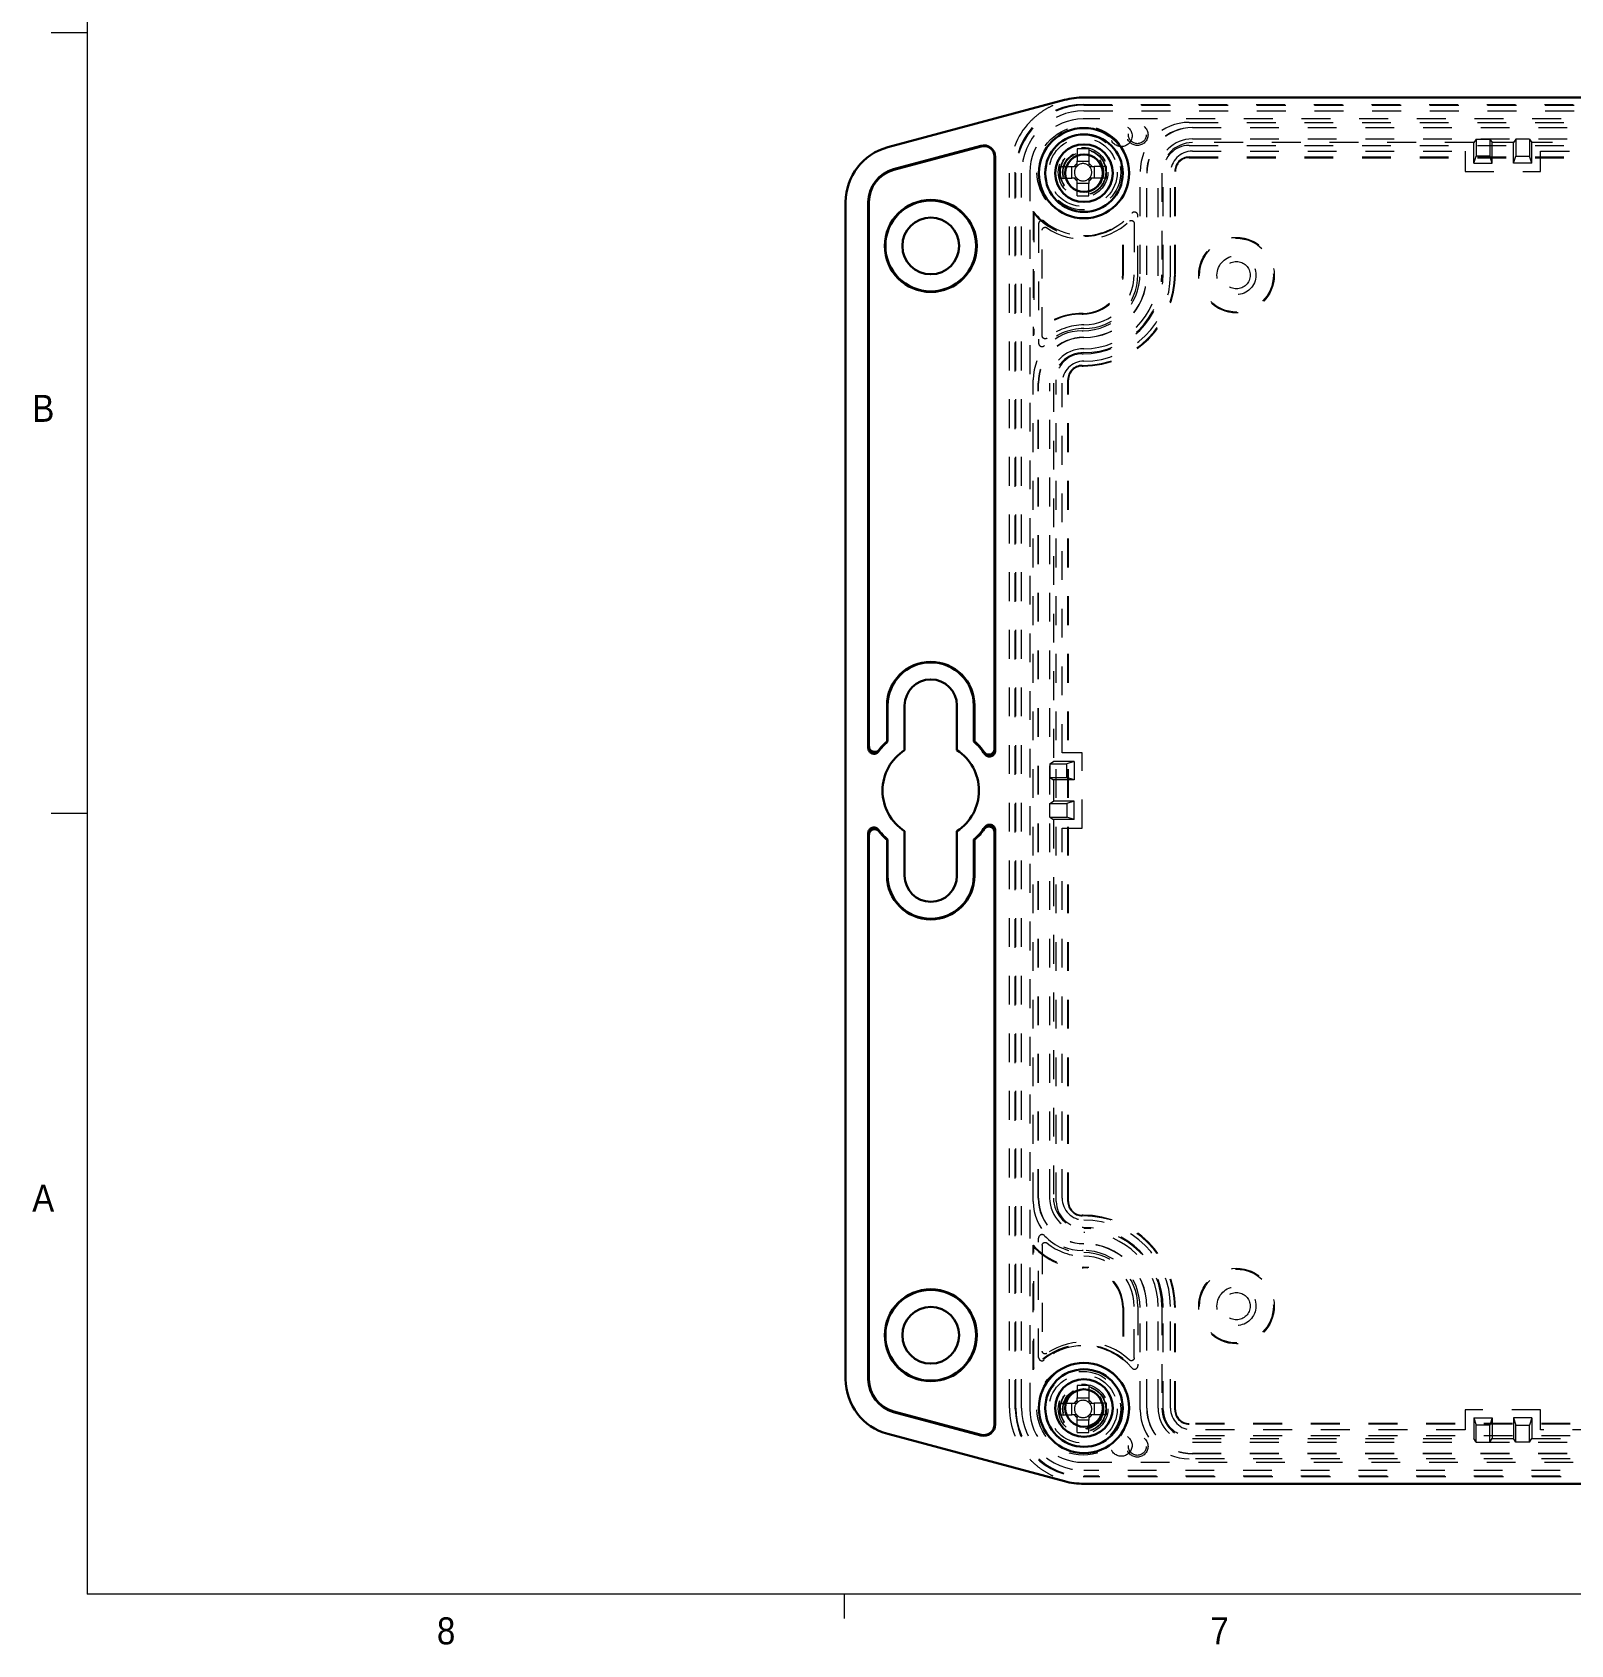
# Model space of a CAD drawing. Header units: inches. Extents: x 0.3 to 21.8, y 0.2 to 16.9.
# Drawn here: x 0.33 to 5.67, y 0.24 to 5.83 of the extents above; entities that cross this region are included whole.
import ezdxf

# ---------------------------------------------------------------- set-up
doc = ezdxf.new("R2010")
doc.units = ezdxf.units.IN
doc.header["$MEASUREMENT"] = 0
doc.linetypes.add('SLD-Dashed', pattern=[0.075, 0.05, -0.025])
doc.linetypes.add('SLD-Solid', pattern=[0])
doc.styles.add('SLDTEXTSTYLE1', font='GOTHIC.TTF', dxfattribs={"width": 0.913})

msp = doc.modelspace()

# ---------------------------------------------------------------- linework, layer by layer
at = {"color": 7, "linetype": 'SLD-Solid', "lineweight": 0}
for p, q in [((0.5229, 16.6606), (0.5229, 0.4106)), ((0.5229, 5.8276), (0.3979, 5.8276)), ((0.5229, 3.1196), (0.3979, 3.1196)), ((21.5229, 0.4106), (0.5229, 0.4106)), ((3.1479, 0.4106), (3.1479, 0.3258))]:
    msp.add_line(p, q, dxfattribs=at)
at = {"color": 7, "linetype": 'SLD-Solid', "lineweight": 30}
for p, q in [((3.2991, 5.4308), (3.9119, 5.595)), ((3.9799, 5.6039), (10.2315, 5.6039)), ((3.3194, 5.3547), (3.6223, 5.4359)), ((3.6229, 5.4339), (3.32, 5.3527)), ((3.6698, 3.3431), (3.6698, 5.3979)), ((3.6719, 5.3979), (3.6719, 3.3365)), ((3.1532, 1.1566), (3.1532, 5.2406)), ((3.2319, 3.3463), (3.2319, 5.2406)), ((3.234, 5.2406), (3.234, 3.3523)), ((3.2968, 3.4939), (3.2968, 3.3695)), ((3.2988, 3.3685), (3.2988, 3.4939)), ((3.3579, 3.3393), (3.3579, 3.4939)), ((3.539, 3.4939), (3.539, 3.3393)), ((3.598, 3.4939), (3.598, 3.3685)), ((3.6001, 3.3695), (3.6001, 3.4939)), ((3.2968, 3.3695), (3.2988, 3.3685)), ((3.6001, 3.3695), (3.598, 3.3685)), ((3.2319, 1.1566), (3.2319, 3.051)), ((3.234, 3.045), (3.234, 1.1566)), ((3.2968, 3.0278), (3.2988, 3.0287)), ((3.2968, 3.0278), (3.2968, 2.9034)), ((3.2988, 2.9034), (3.2988, 3.0287)), ((3.3579, 2.9034), (3.3579, 3.0579)), ((3.539, 3.0579), (3.539, 2.9034)), ((3.598, 3.0287), (3.598, 2.9034)), ((3.6001, 3.0278), (3.598, 3.0287)), ((3.6001, 2.9034), (3.6001, 3.0278)), ((3.6698, 0.9994), (3.6698, 3.0542)), ((3.6719, 3.0607), (3.6719, 0.9994)), ((3.6223, 0.9614), (3.3194, 1.0426)), ((3.32, 1.0445), (3.6229, 0.9634)), ((3.9119, 0.8023), (3.2991, 0.9665)), ((10.2315, 0.7933), (3.9799, 0.7933))]:
    msp.add_line(p, q, dxfattribs=at)
at = {"color": 7, "linetype": 'SLD-Dashed', "lineweight": 0}
for p, q in [((3.9767, 5.5791), (10.2347, 5.5791)), ((3.9799, 5.5771), (10.2315, 5.5771)), ((3.9799, 5.5575), (10.2315, 5.5575)), ((10.2347, 5.5291), (3.9767, 5.5291)), ((4.3447, 5.5171), (9.8667, 5.5171)), ((4.3559, 5.4995), (9.8555, 5.4995)), ((4.3559, 5.499), (9.8555, 5.499)), ((4.3447, 5.4371), (9.8667, 5.4371)), ((4.3559, 5.46), (9.8555, 5.46)), ((5.3318, 5.4468), (4.3559, 5.4468)), ((5.34, 5.4591), (5.3318, 5.4468)), ((5.3318, 5.3754), (5.3318, 5.4468)), ((5.34, 5.4591), (5.3872, 5.4591)), ((5.34, 5.4591), (5.34, 5.4)), ((5.3872, 5.4591), (5.3953, 5.4468)), ((5.3872, 5.4591), (5.3872, 5.4)), ((5.3953, 5.3754), (5.3953, 5.4468)), ((5.4696, 5.4468), (5.3953, 5.4468)), ((5.4778, 5.4591), (5.4696, 5.4468)), ((5.4696, 5.3754), (5.4696, 5.4468)), ((5.525, 5.4591), (5.4778, 5.4591)), ((5.4778, 5.4591), (5.4778, 5.4)), ((5.525, 5.4591), (5.5331, 5.4468)), ((5.525, 5.4591), (5.525, 5.4)), ((5.5331, 5.3754), (5.5331, 5.4468)), ((7.0051, 5.4468), (5.5331, 5.4468)), ((3.9564, 5.4256), (3.9564, 5.3829)), ((3.9564, 5.3663), (3.9564, 5.3829)), ((3.9564, 5.3829), (3.997, 5.3829)), ((3.997, 5.4256), (3.997, 5.3829)), ((3.997, 5.3829), (3.997, 5.3663)), ((4.3447, 5.3971), (9.8667, 5.3971)), ((4.3447, 5.3947), (9.8667, 5.3947)), ((4.3559, 5.4171), (5.3016, 5.4171)), ((5.3016, 5.4171), (5.3016, 5.3473)), ((5.3318, 5.3754), (5.34, 5.4)), ((5.3318, 5.3754), (5.3953, 5.3754)), ((5.3872, 5.4), (5.34, 5.4)), ((5.3953, 5.3754), (5.3872, 5.4)), ((5.4696, 5.3754), (5.4778, 5.4)), ((5.5331, 5.3754), (5.4696, 5.3754)), ((5.4778, 5.4), (5.525, 5.4)), ((5.5331, 5.3754), (5.525, 5.4)), ((5.5634, 5.3473), (5.5634, 5.4171)), ((5.5634, 5.4171), (6.9748, 5.4171)), ((3.7214, 1.0564), (3.7214, 5.3409)), ((3.7417, 1.0531), (3.7417, 5.3441)), ((3.7437, 1.0564), (3.7437, 5.3409)), ((3.7634, 1.0564), (3.7634, 5.3409)), ((3.7917, 5.3441), (3.7917, 1.0531)), ((3.8953, 5.3644), (3.938, 5.3644)), ((3.8953, 5.3239), (3.938, 5.3239)), ((3.938, 5.3239), (3.938, 5.3644)), ((3.938, 5.3644), (3.9546, 5.3644)), ((3.9546, 5.3239), (3.938, 5.3239)), ((3.9564, 5.3054), (3.9564, 5.322)), ((3.997, 5.322), (3.997, 5.3054)), ((3.9988, 5.3644), (4.0154, 5.3644)), ((4.0154, 5.3239), (3.9988, 5.3239)), ((4.0154, 5.3644), (4.0154, 5.3239)), ((4.0582, 5.3644), (4.0154, 5.3644)), ((4.0582, 5.3239), (4.0154, 5.3239)), ((4.1747, 4.9921), (4.1747, 5.3471)), ((4.1974, 4.9885), (4.1974, 5.3409)), ((4.1979, 4.9885), (4.1979, 5.3409)), ((4.2369, 4.9885), (4.2369, 5.3409)), ((4.2501, 5.3409), (4.2501, 4.9885)), ((4.2547, 4.9921), (4.2547, 5.3471)), ((4.2798, 4.9885), (4.2798, 5.3409)), ((4.2947, 4.9921), (4.2947, 5.3471)), ((4.2971, 4.9921), (4.2971, 5.3471)), ((5.3016, 5.3473), (5.5634, 5.3473)), ((3.9564, 5.2627), (3.9564, 5.3054)), ((3.997, 5.3054), (3.9564, 5.3054)), ((3.997, 5.2627), (3.997, 5.3054)), ((3.8037, 5.2082), (3.8037, 4.7761)), ((3.8062, 5.2011), (3.8037, 5.2082)), ((3.8062, 5.2011), (3.8062, 4.7826)), ((3.8225, 5.1651), (3.8225, 4.751)), ((4.1142, 5.1692), (4.1167, 5.1744)), ((4.1142, 4.9921), (4.1142, 5.1692)), ((4.1167, 4.9921), (4.1167, 5.1744)), ((4.154, 5.1668), (4.154, 4.9885)), ((4.1667, 4.9885), (4.1667, 5.1942)), ((3.8351, 4.776), (3.8351, 5.1433)), ((3.9737, 4.8547), (3.9767, 4.8547)), ((3.9737, 4.8521), (3.9767, 4.8521)), ((3.8062, 4.7826), (3.8037, 4.7761)), ((3.9737, 4.7941), (3.9767, 4.7941)), ((3.9737, 4.7141), (3.9767, 4.7141)), ((3.9737, 4.6741), (3.9767, 4.6741)), ((3.9737, 4.6717), (3.9767, 4.6717)), ((3.8037, 1.7731), (3.8037, 4.6241)), ((3.8214, 1.7848), (3.8214, 4.6125)), ((3.8219, 1.7848), (3.8219, 4.6125)), ((3.8609, 1.7848), (3.8609, 4.6125)), ((3.8741, 4.6125), (3.8741, 3.2993)), ((3.8837, 1.7731), (3.8837, 4.6241)), ((3.9038, 3.3295), (3.9038, 4.6125)), ((3.9237, 1.7731), (3.9237, 4.6241)), ((3.9261, 1.7731), (3.9261, 4.6241)), ((3.9736, 3.3295), (3.9038, 3.3295)), ((3.9736, 3.0678), (3.9736, 3.3295)), ((3.8618, 3.2912), (3.8741, 3.2993)), ((3.8618, 3.2912), (3.9208, 3.2912)), ((3.8618, 3.2912), (3.8618, 3.2439)), ((3.9454, 3.2993), (3.8741, 3.2993)), ((3.9454, 3.2993), (3.9208, 3.2912)), ((3.9208, 3.2439), (3.9208, 3.2912)), ((3.9454, 3.2993), (3.9454, 3.2358)), ((3.8618, 3.2439), (3.8741, 3.2358)), ((3.8618, 3.2439), (3.9208, 3.2439)), ((3.8741, 3.2358), (3.8741, 3.1615)), ((3.9454, 3.2358), (3.8741, 3.2358)), ((3.9454, 3.2358), (3.9208, 3.2439)), ((3.8618, 3.1534), (3.8741, 3.1615)), ((3.8618, 3.1534), (3.9208, 3.1534)), ((3.8618, 3.1061), (3.8618, 3.1534)), ((3.9454, 3.1615), (3.8741, 3.1615)), ((3.9454, 3.1615), (3.9208, 3.1534)), ((3.9208, 3.1534), (3.9208, 3.1061)), ((3.9454, 3.098), (3.9454, 3.1615)), ((3.8618, 3.1061), (3.8741, 3.098)), ((3.8618, 3.1061), (3.9208, 3.1061)), ((3.8741, 3.098), (3.8741, 1.7848)), ((3.9454, 3.098), (3.8741, 3.098)), ((3.9454, 3.098), (3.9208, 3.1061)), ((3.9038, 1.7848), (3.9038, 3.0678)), ((3.9038, 3.0678), (3.9736, 3.0678)), ((3.9767, 1.7256), (3.9737, 1.7256)), ((3.9767, 1.7231), (3.9737, 1.7231)), ((3.9767, 1.6831), (3.9737, 1.6831)), ((3.8225, 1.2322), (3.8225, 1.6463)), ((3.8037, 1.189), (3.8037, 1.6212)), ((3.8062, 1.6147), (3.8037, 1.6212)), ((3.8062, 1.1962), (3.8062, 1.6147)), ((3.8351, 1.6213), (3.8351, 1.254)), ((3.9767, 1.6031), (3.9737, 1.6031)), ((3.9737, 1.5451), (3.9767, 1.5451)), ((3.9737, 1.5426), (3.9767, 1.5426)), ((4.1142, 1.4051), (4.1142, 1.2281)), ((4.1167, 1.4051), (4.1167, 1.2228)), ((4.154, 1.2305), (4.154, 1.4088)), ((4.1667, 1.4088), (4.1667, 1.2031)), ((4.1747, 1.0501), (4.1747, 1.4051)), ((4.1974, 1.0564), (4.1974, 1.4088)), ((4.1979, 1.0564), (4.1979, 1.4088)), ((4.2369, 1.0564), (4.2369, 1.4088)), ((4.2501, 1.4088), (4.2501, 1.0564)), ((4.2547, 1.0501), (4.2547, 1.4051)), ((4.2798, 1.0564), (4.2798, 1.4088)), ((4.2947, 1.0501), (4.2947, 1.4051)), ((4.2971, 1.0501), (4.2971, 1.4051)), ((3.8062, 1.1962), (3.8037, 1.189)), ((4.1142, 1.2281), (4.1167, 1.2228)), ((3.9564, 1.1346), (3.9564, 1.0919)), ((3.997, 1.1346), (3.997, 1.0919)), ((3.8953, 1.0734), (3.938, 1.0734)), ((3.938, 1.0329), (3.938, 1.0734)), ((3.938, 1.0734), (3.9546, 1.0734)), ((3.9564, 1.0753), (3.9564, 1.0919)), ((3.9564, 1.0919), (3.997, 1.0919)), ((3.997, 1.0919), (3.997, 1.0753)), ((3.9988, 1.0734), (4.0154, 1.0734)), ((4.0154, 1.0734), (4.0154, 1.0329)), ((4.0582, 1.0734), (4.0154, 1.0734)), ((3.8953, 1.0329), (3.938, 1.0329)), ((3.9546, 1.0329), (3.938, 1.0329)), ((3.9564, 1.0144), (3.9564, 1.031)), ((3.9564, 0.9717), (3.9564, 1.0144)), ((3.997, 1.0144), (3.9564, 1.0144)), ((3.997, 1.031), (3.997, 1.0144)), ((3.997, 0.9717), (3.997, 1.0144)), ((4.0154, 1.0329), (3.9988, 1.0329)), ((4.0582, 1.0329), (4.0154, 1.0329)), ((5.5634, 1.05), (5.3016, 1.05)), ((5.3016, 1.05), (5.3016, 0.9802)), ((5.3318, 1.0219), (5.3318, 0.9505)), ((5.3318, 1.0219), (5.3953, 1.0219)), ((5.3318, 1.0219), (5.34, 0.9972)), ((5.3953, 1.0219), (5.3872, 0.9972)), ((5.3953, 1.0219), (5.3953, 0.9505)), ((5.4696, 1.0219), (5.4696, 0.9505)), ((5.5331, 1.0219), (5.4696, 1.0219)), ((5.4696, 1.0219), (5.4778, 0.9972)), ((5.5331, 1.0219), (5.525, 0.9972)), ((5.5331, 1.0219), (5.5331, 0.9505)), ((5.5634, 0.9802), (5.5634, 1.05)), ((9.8667, 1.0026), (4.3447, 1.0026)), ((9.8667, 1.0001), (4.3447, 1.0001)), ((9.8667, 0.9601), (4.3447, 0.9601)), ((5.3016, 0.9802), (4.3559, 0.9802)), ((5.3872, 0.9972), (5.34, 0.9972)), ((5.34, 0.9382), (5.34, 0.9972)), ((5.3872, 0.9382), (5.3872, 0.9972)), ((5.4778, 0.9972), (5.525, 0.9972)), ((5.4778, 0.9382), (5.4778, 0.9972)), ((5.525, 0.9382), (5.525, 0.9972)), ((6.9748, 0.9802), (5.5634, 0.9802)), ((4.3559, 0.9505), (5.3318, 0.9505)), ((9.8555, 0.9373), (4.3559, 0.9373)), ((9.8555, 0.8983), (4.3559, 0.8983)), ((9.8555, 0.8978), (4.3559, 0.8978)), ((5.34, 0.9382), (5.3318, 0.9505)), ((5.34, 0.9382), (5.3872, 0.9382)), ((5.3872, 0.9382), (5.3953, 0.9505)), ((5.3953, 0.9505), (5.4696, 0.9505)), ((5.4778, 0.9382), (5.4696, 0.9505)), ((5.525, 0.9382), (5.4778, 0.9382)), ((5.525, 0.9382), (5.5331, 0.9505)), ((5.5331, 0.9505), (7.0051, 0.9505)), ((3.9767, 0.8681), (10.2347, 0.8681)), ((10.2315, 0.8398), (3.9799, 0.8398)), ((9.8667, 0.8801), (4.3447, 0.8801)), ((10.2347, 0.8181), (3.9767, 0.8181)), ((10.2315, 0.8201), (3.9799, 0.8201))]:
    msp.add_line(p, q, dxfattribs=at)
for centre, radius in [((3.9767, 5.3441), 0.16), ((4.1092, 5.4706), 0.0375), ((4.1649, 5.4741), 0.037), ((4.1649, 5.4741), 0.0309), ((3.9767, 5.3441), 0.1305), ((3.9767, 5.3441), 0.1187), ((3.9767, 5.3441), 0.086), ((3.9767, 5.3441), 0.08), ((3.9767, 5.3441), 0.0787), ((3.9767, 5.3441), 0.071), ((3.9767, 5.3441), 0.0689), ((4.5087, 4.9871), 0.131), ((4.5087, 4.9871), 0.128), ((4.5087, 4.9871), 0.0675), ((4.5087, 4.9871), 0.0475), ((4.5087, 1.4101), 0.131), ((4.5087, 1.4101), 0.128), ((4.5087, 1.4101), 0.0675), ((4.5087, 1.4101), 0.0475), ((3.9767, 1.0531), 0.16), ((3.9767, 1.0531), 0.1305), ((3.9767, 1.0531), 0.1187), ((3.9767, 1.0531), 0.086), ((3.9767, 1.0531), 0.08), ((3.9767, 1.0531), 0.0787), ((3.9767, 1.0531), 0.071), ((3.9767, 1.0531), 0.0689), ((4.1092, 0.9266), 0.0375), ((4.1649, 0.9231), 0.037), ((4.1649, 0.9231), 0.0309)]:
    msp.add_circle(centre, radius, dxfattribs=at)
at = {"color": 7, "linetype": 'SLD-Solid', "lineweight": 30}
for centre, radius in [((3.9799, 5.3409), 0.1565), ((3.9799, 5.3409), 0.1345), ((3.9799, 5.3409), 0.1), ((3.9799, 5.3409), 0.065), ((3.4484, 5.0884), 0.1595), ((3.4484, 5.0884), 0.1575), ((3.4484, 5.0884), 0.0984), ((3.4484, 1.3089), 0.1595), ((3.4484, 1.3089), 0.1575), ((3.4484, 1.3089), 0.0984), ((3.9799, 1.0564), 0.1565), ((3.9799, 1.0564), 0.1345), ((3.9799, 1.0564), 0.1), ((3.9799, 1.0564), 0.065)]:
    msp.add_circle(centre, radius, dxfattribs=at)
for centre, radius, start, end in [((3.9799, 5.3409), 0.263, 90, 105), ((3.35, 5.2406), 0.1969, 105, 180), ((3.6325, 5.3979), 0.0394, 0, 105), ((3.6325, 5.3979), 0.0373, 0, 105), ((3.35, 5.2406), 0.1181, 105, 180), ((3.35, 5.2406), 0.116, 105, 180), ((3.4484, 3.4939), 0.1517, 0, 180), ((3.4484, 3.4939), 0.1496, 0, 180), ((3.4484, 3.4939), 0.0906, 0, 180), ((3.4484, 3.1986), 0.2264, 131.3662, 143.1322), ((3.4484, 3.1986), 0.2284, 131.6003, 141.7268), ((3.4484, 3.1986), 0.2264, 34.0875, 48.6338), ((3.4484, 3.1986), 0.2284, 35.6107, 48.3997), ((3.4484, 3.1986), 0.1673, 122.7638, 237.2362), ((3.4484, 3.1986), 0.1673, 302.7638, 57.2362), ((3.4484, 3.1986), 0.2264, 216.8678, 228.6338), ((3.4484, 3.1986), 0.2284, 218.2732, 228.3997), ((3.4484, 3.1986), 0.2264, 311.3662, 325.9125), ((3.4484, 3.1986), 0.2284, 311.6003, 324.3893), ((3.4484, 2.9034), 0.1517, 180, 0), ((3.4484, 2.9034), 0.1496, 180, 0), ((3.4484, 2.9034), 0.0906, 180, 0), ((3.35, 1.1566), 0.1969, 180, 255), ((3.35, 1.1566), 0.1181, 180, 255), ((3.35, 1.1566), 0.116, 180, 255), ((3.6325, 0.9994), 0.0394, 255, 0), ((3.6325, 0.9994), 0.0373, 255, 0), ((3.9799, 1.0564), 0.263, 255, 270)]:
    msp.add_arc(centre, radius, start, end, dxfattribs=at)
at = {"color": 7, "linetype": 'SLD-Dashed', "lineweight": 0}
for centre, radius, start, end in [((3.9767, 5.3441), 0.235, 90, 180), ((3.9799, 5.3409), 0.2362, 90, 180), ((3.9799, 5.3409), 0.2165, 90, 180), ((3.9799, 5.3409), 0.2586, 136.7486, 180), ((3.9767, 5.3441), 0.185, 90, 180), ((4.3447, 5.3471), 0.17, 90, 180), ((4.3559, 5.3409), 0.1586, 90, 180), ((4.3559, 5.3409), 0.158, 90, 180), ((4.3559, 5.3409), 0.1191, 90, 180), ((4.3559, 5.3409), 0.1059, 90, 180), ((4.3447, 5.3471), 0.09, 90, 180), ((3.9767, 5.3441), 0.0365, 123.7903, 146.2097), ((3.9767, 5.3441), 0.03, 47.5052, 132.4948), ((3.9767, 5.3441), 0.0365, 33.7903, 56.2097), ((4.3559, 5.3409), 0.0762, 90, 180), ((4.3447, 5.3471), 0.05, 90, 180), ((4.3447, 5.3471), 0.0476, 90, 180), ((3.9767, 5.3441), 0.0365, 213.7903, 236.2097), ((3.9767, 5.3441), 0.03, 137.5052, 222.4948), ((3.9767, 5.3441), 0.03, 132.4948, 137.5052), ((3.9767, 5.3441), 0.03, 222.4948, 227.5052), ((3.9767, 5.3441), 0.03, 227.5052, 312.4948), ((3.9767, 5.3441), 0.03, 42.4948, 47.5052), ((3.9767, 5.3441), 0.03, 312.4948, 317.5052), ((3.9767, 5.3441), 0.0365, 303.7903, 326.2097), ((3.9767, 5.3441), 0.03, 317.5052, 42.4948), ((3.9767, 5.3441), 0.22, 218.153, 309.5212), ((4.1549, 5.1942), 0.0118, 0, 140.0176), ((3.9767, 5.3441), 0.2225, 219.9961, 308.155), ((3.8343, 5.1651), 0.0118, 50.3623, 180), ((3.9799, 5.3409), 0.2165, 230.3623, 320.0176), ((3.9799, 5.3409), 0.2292, 235.7081, 313.305), ((3.9767, 4.9921), 0.198, 270, 0), ((3.9767, 4.9921), 0.14, 270, 0), ((3.9767, 4.9921), 0.318, 270, 0), ((3.9767, 4.9921), 0.278, 270, 0), ((3.9767, 4.9921), 0.3204, 270, 0), ((3.9767, 4.9921), 0.1375, 270, 0), ((3.9799, 4.9885), 0.2998, 270, 0), ((3.9799, 4.9885), 0.2701, 270, 0), ((3.9799, 4.9885), 0.1741, 270, 0), ((3.9799, 4.9885), 0.1868, 270, 0), ((3.9799, 4.9885), 0.2174, 270, 0), ((3.9799, 4.9885), 0.218, 270, 0), ((3.9799, 4.9885), 0.2569, 270, 0), ((3.9737, 4.6241), 0.228, 90, 138.2119), ((3.9737, 4.6241), 0.2305, 90, 136.5928), ((3.9799, 4.6125), 0.2019, 90, 129.4964), ((3.9737, 4.6241), 0.17, 90, 180), ((3.9799, 4.6125), 0.1586, 90, 180), ((3.9799, 4.6125), 0.158, 90, 180), ((3.9799, 4.6125), 0.1892, 90, 136.4364), ((3.8343, 4.751), 0.0118, 180, 316.4364), ((3.9799, 4.6125), 0.1191, 90, 180), ((3.9799, 4.6125), 0.1059, 90, 180), ((3.9737, 4.6241), 0.09, 90, 180), ((3.9799, 4.6125), 0.0762, 90, 180), ((3.9737, 4.6241), 0.05, 90, 180), ((3.9737, 4.6241), 0.0476, 90, 180), ((3.9737, 1.7731), 0.17, 180, 270), ((3.9799, 1.7848), 0.1586, 180, 270), ((3.9799, 1.7848), 0.158, 180, 270), ((3.9799, 1.7848), 0.1191, 180, 270), ((3.9799, 1.7848), 0.1059, 180, 270), ((3.9737, 1.7731), 0.09, 180, 270), ((3.9799, 1.7848), 0.0762, 180, 270), ((3.9737, 1.7731), 0.05, 180, 270), ((3.9737, 1.7731), 0.0476, 180, 270), ((3.9767, 1.4051), 0.3204, 0, 90), ((3.9767, 1.4051), 0.318, 0, 90), ((3.9767, 1.4051), 0.278, 0, 90), ((3.9799, 1.4088), 0.2998, 0, 90), ((3.9799, 1.4088), 0.2701, 0, 90), ((3.8343, 1.6463), 0.0118, 43.5636, 180), ((3.9799, 1.7848), 0.1892, 223.5636, 270), ((3.9799, 1.7848), 0.2019, 230.5036, 270), ((3.9799, 1.4088), 0.2569, 0, 90), ((3.9799, 1.4088), 0.218, 0, 90), ((3.9799, 1.4088), 0.2174, 0, 90), ((3.9737, 1.7731), 0.228, 221.7881, 270), ((3.9737, 1.7731), 0.2305, 223.4072, 270), ((3.9767, 1.4051), 0.198, 0, 90), ((3.9799, 1.4088), 0.1868, 0, 90), ((3.9799, 1.4088), 0.1741, 0, 90), ((3.9767, 1.4051), 0.14, 0, 90), ((3.9767, 1.4051), 0.1375, 0, 90), ((3.9767, 1.0531), 0.22, 50.4788, 141.847), ((3.9767, 1.0531), 0.2225, 51.845, 140.0039), ((3.8343, 1.2322), 0.0118, 180, 309.6377), ((3.9799, 1.0564), 0.2165, 39.9824, 129.6377), ((3.9799, 1.0564), 0.2292, 46.695, 124.2919), ((4.1549, 1.2031), 0.0118, 219.9824, 0), ((3.9767, 1.0531), 0.0365, 123.7903, 146.2097), ((3.9767, 1.0531), 0.03, 137.5052, 222.4948), ((3.9767, 1.0531), 0.03, 132.4948, 137.5052), ((3.9767, 1.0531), 0.03, 47.5052, 132.4948), ((3.9767, 1.0531), 0.0365, 33.7903, 56.2097), ((3.9767, 1.0531), 0.03, 42.4948, 47.5052), ((3.9767, 1.0531), 0.03, 317.5052, 42.4948), ((3.9799, 1.0564), 0.2586, 180, 223.2514), ((3.9767, 1.0531), 0.235, 180, 270), ((3.9799, 1.0564), 0.2362, 180, 270), ((3.9799, 1.0564), 0.2165, 180, 270), ((3.9767, 1.0531), 0.185, 180, 270), ((3.9767, 1.0531), 0.0365, 213.7903, 236.2097), ((3.9767, 1.0531), 0.03, 222.4948, 227.5052), ((3.9767, 1.0531), 0.03, 227.5052, 312.4948), ((3.9767, 1.0531), 0.03, 312.4948, 317.5052), ((3.9767, 1.0531), 0.0365, 303.7903, 326.2097), ((4.3447, 1.0501), 0.17, 180, 270), ((4.3559, 1.0564), 0.1586, 180, 270), ((4.3559, 1.0564), 0.158, 180, 270), ((4.3559, 1.0564), 0.1191, 180, 270), ((4.3559, 1.0564), 0.1059, 180, 270), ((4.3447, 1.0501), 0.09, 180, 270), ((4.3559, 1.0564), 0.0762, 180, 270), ((4.3447, 1.0501), 0.05, 180, 270), ((4.3447, 1.0501), 0.0476, 180, 270)]:
    msp.add_arc(centre, radius, start, end, dxfattribs=at)
for points, knots in [([(3.7916, 5.5181), (3.8003, 5.5273), (3.8093, 5.5356), (3.8284, 5.5509), (3.8384, 5.5578), (3.8588, 5.57), (3.8692, 5.5753), (3.8852, 5.5821), (3.8907, 5.5842), (3.9016, 5.588), (3.9073, 5.5898), (3.9128, 5.5913)], [0, 0, 0, 0, 0.25, 0.25, 0.5, 0.5, 0.75, 0.75, 0.875, 0.875, 1, 1, 1, 1]), ([(3.997, 5.4256), (3.9902, 5.4257), (3.9767, 5.426), (3.9632, 5.4257), (3.9564, 5.4256)], [0, 0, 0, 0, 0.498802, 1, 1, 1, 1]), ([(3.8953, 5.3644), (3.8951, 5.3577), (3.8948, 5.3442), (3.8951, 5.3306), (3.8953, 5.3239)], [0, 0, 0, 0, 0.498802, 1, 1, 1, 1]), ([(4.0582, 5.3239), (4.0583, 5.3306), (4.0586, 5.3441), (4.0583, 5.3576), (4.0582, 5.3644)], [0, 0, 0, 0, 0.498802, 1, 1, 1, 1]), ([(3.9564, 5.2627), (3.9632, 5.2625), (3.9767, 5.2622), (3.9902, 5.2625), (3.997, 5.2627)], [0, 0, 0, 0, 0.498802, 1, 1, 1, 1]), ([(3.8351, 5.1433), (3.8351, 5.1469), (3.8373, 5.1504), (3.8437, 5.1538), (3.8478, 5.1536), (3.8508, 5.1515)], [0, 0, 0, 0, 0.5, 0.5, 1, 1, 1, 1]), ([(4.1372, 5.1741), (4.1386, 5.1754), (4.1404, 5.1763), (4.1442, 5.177), (4.1462, 5.1768), (4.1497, 5.1752), (4.1513, 5.1739), (4.1534, 5.1707), (4.154, 5.1688), (4.154, 5.1668)], [0, 0, 0, 0, 0.25, 0.25, 0.5, 0.5, 0.75, 0.75, 1, 1, 1, 1]), ([(3.8515, 4.7683), (3.85, 4.7671), (3.8483, 4.7663), (3.8445, 4.7658), (3.8426, 4.7661), (3.8392, 4.7677), (3.8377, 4.769), (3.8357, 4.7722), (3.8351, 4.7741), (3.8351, 4.776)], [0, 0, 0, 0, 0.25, 0.25, 0.5, 0.5, 0.75, 0.75, 1, 1, 1, 1]), ([(3.8351, 1.6213), (3.8351, 1.6232), (3.8357, 1.6251), (3.8377, 1.6282), (3.8392, 1.6295), (3.8426, 1.6311), (3.8445, 1.6314), (3.8483, 1.631), (3.85, 1.6302), (3.8515, 1.629)], [0, 0, 0, 0, 0.25, 0.25, 0.5, 0.5, 0.75, 0.75, 1, 1, 1, 1]), ([(3.8508, 1.2457), (3.8478, 1.2437), (3.8437, 1.2435), (3.8373, 1.2469), (3.8351, 1.2504), (3.8351, 1.254)], [0, 0, 0, 0, 0.5, 0.5, 1, 1, 1, 1]), ([(4.154, 1.2305), (4.154, 1.2285), (4.1534, 1.2266), (4.1513, 1.2233), (4.1498, 1.222), (4.1462, 1.2205), (4.1442, 1.2203), (4.1404, 1.2209), (4.1386, 1.2218), (4.1372, 1.2232)], [0, 0, 0, 0, 0.25, 0.25, 0.5, 0.5, 0.75, 0.75, 1, 1, 1, 1]), ([(3.997, 1.1346), (3.9902, 1.1347), (3.9767, 1.135), (3.9632, 1.1347), (3.9564, 1.1346)], [0, 0, 0, 0, 0.498802, 1, 1, 1, 1]), ([(3.8953, 1.0734), (3.8951, 1.0667), (3.8948, 1.0532), (3.8951, 1.0396), (3.8953, 1.0329)], [0, 0, 0, 0, 0.498802, 1, 1, 1, 1]), ([(4.0582, 1.0329), (4.0583, 1.0396), (4.0586, 1.0531), (4.0583, 1.0666), (4.0582, 1.0734)], [0, 0, 0, 0, 0.498802, 1, 1, 1, 1]), ([(3.9564, 0.9717), (3.9632, 0.9715), (3.9767, 0.9712), (3.9902, 0.9715), (3.997, 0.9717)], [0, 0, 0, 0, 0.498802, 1, 1, 1, 1]), ([(3.7916, 0.8792), (3.8003, 0.87), (3.8093, 0.8617), (3.8284, 0.8464), (3.8384, 0.8395), (3.8588, 0.8273), (3.8692, 0.822), (3.8852, 0.8152), (3.8907, 0.8131), (3.9016, 0.8093), (3.9073, 0.8075), (3.9128, 0.806)], [0, 0, 0, 0, 0.25, 0.25, 0.5, 0.5, 0.75, 0.75, 0.875, 0.875, 1, 1, 1, 1])]:
    msp.add_open_spline(points, degree=3, knots=knots, dxfattribs=at)
at = {"color": 7, "linetype": 'SLD-Solid', "lineweight": 30}
for points in [[(3.2673, 3.3345), (3.2648, 3.3312), (3.2614, 3.3287), (3.2535, 3.3262), (3.2492, 3.3263), (3.2415, 3.3289), (3.238, 3.3314), (3.2332, 3.338), (3.2319, 3.3421), (3.2319, 3.3463)], [(3.234, 3.3523), (3.234, 3.3482), (3.2352, 3.3442), (3.2399, 3.3376), (3.2434, 3.3351), (3.251, 3.3324), (3.2553, 3.3323), (3.263, 3.3346), (3.2666, 3.3369), (3.2691, 3.3401)], [(3.6342, 3.3317), (3.6366, 3.3283), (3.64, 3.3257), (3.6479, 3.3231), (3.6522, 3.3231), (3.6601, 3.3256), (3.6636, 3.3282), (3.6685, 3.3348), (3.6698, 3.3389), (3.6698, 3.3431)], [(3.6719, 3.3365), (3.6719, 3.3323), (3.6705, 3.3282), (3.6656, 3.3215), (3.662, 3.3189), (3.654, 3.3165), (3.6496, 3.3166), (3.6418, 3.3194), (3.6383, 3.322), (3.6359, 3.3255)], [(3.6359, 3.0718), (3.6383, 3.0753), (3.6417, 3.0779), (3.6496, 3.0807), (3.654, 3.0808), (3.662, 3.0784), (3.6656, 3.0758), (3.6705, 3.0691), (3.6719, 3.065), (3.6719, 3.0607)], [(3.2319, 3.051), (3.2319, 3.0551), (3.2332, 3.0592), (3.238, 3.0659), (3.2415, 3.0684), (3.2492, 3.071), (3.2535, 3.071), (3.2613, 3.0686), (3.2648, 3.0661), (3.2673, 3.0628)], [(3.2691, 3.0571), (3.2666, 3.0604), (3.2631, 3.0627), (3.2553, 3.065), (3.251, 3.0649), (3.2434, 3.0622), (3.24, 3.0597), (3.2353, 3.0531), (3.234, 3.049), (3.234, 3.045)], [(3.6698, 3.0542), (3.6698, 3.0583), (3.6685, 3.0624), (3.6636, 3.0691), (3.6601, 3.0716), (3.6523, 3.0742), (3.6479, 3.0742), (3.6401, 3.0716), (3.6366, 3.069), (3.6342, 3.0656)]]:
    msp.add_open_spline(points, degree=3, knots=[0, 0, 0, 0, 0.25, 0.25, 0.5, 0.5, 0.75, 0.75, 1, 1, 1, 1], dxfattribs=at)

# ---------------------------------------------------------------- texts
at = {"color": 7, "linetype": 'Continuous', "lineweight": 0, "char_height": 0.0937, "attachment_point": 1, "style": 'SLDTEXTSTYLE1'}
for s, insert in [('B', (0.3323, 4.5718)), ('A', (0.3319, 1.8312)), ('8', (1.7357, 0.3301)), ('7', (4.4185, 0.3307))]:
    msp.add_mtext(s, dxfattribs=dict(at, insert=insert))

doc.saveas('drawing.dxf')
